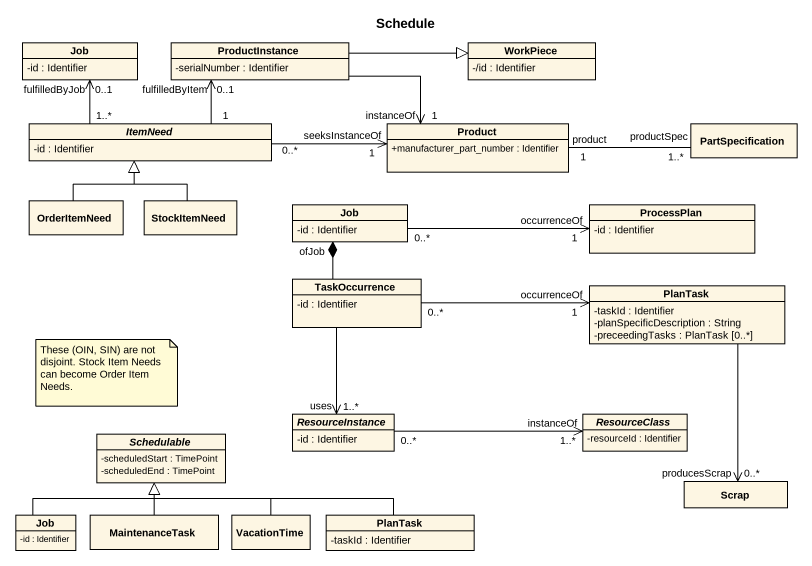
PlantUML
@startuml
title Schedule
hide circle
hide empty members
skinparam classAttributeIconSize 0
class Job {
  -id : Identifier
}
class ProductInstance {
  -serialNumber : Identifier
}
class WorkPiece {
  -/id : Identifier
}
abstract class ItemNeed {
  -id : Identifier
}
class Product {
  +manufacturer_part_number : Identifier
}
class PartSpecification
class OrderItemNeed
class StockItemNeed
class "Job" as Job_2 {
  -id : Identifier
}
class ProcessPlan {
  -id : Identifier
}
class TaskOccurrence {
  -id : Identifier
}
class PlanTask {
  -taskId : Identifier
  -planSpecificDescription : String
  -preceedingTasks : PlanTask [0..*]
}
abstract class ResourceInstance {
  -id : Identifier
}
abstract class ResourceClass {
  -resourceId : Identifier
}
abstract class Schedulable {
  -scheduledStart : TimePoint
  -scheduledEnd : TimePoint
}
class Scrap
class "Job" as Job_3 {
  -id : Identifier
}
class MaintenanceTask
class VacationTime
class "PlanTask" as PlanTask_2 {
  -taskId : Identifier
}
Job "0..1\nfulfilledByJob" <-- "1..*" ItemNeed
ProductInstance -right-|> WorkPiece
ProductInstance "fulfilledByItem\n0..1" <-- "1" ItemNeed
ProductInstance -right-> "instanceOf\n1" Product
ItemNeed "0..*" -right-> "seeksInstanceOf\n1" Product
PartSpecification "productSpec\n1..*" -left- "product\n1" Product
OrderItemNeed -up-|> ItemNeed
StockItemNeed -up-|> ItemNeed
Job_2 "ofJob" *-- TaskOccurrence
ProcessPlan "occurrenceOf\n1" <-left- "0..*" Job_2
TaskOccurrence --> "uses\n1..*" ResourceInstance
PlanTask "occurrenceOf\n1" <-left- "0..*" TaskOccurrence
PlanTask --> "producesScrap\n0..*" Scrap
ResourceInstance "0..*" -right-> "instanceOf\n1..*" ResourceClass
Job_3 -up-|> Schedulable
MaintenanceTask -up-|> Schedulable
VacationTime -up-|> Schedulable
PlanTask_2 -left-|> Schedulable
note as N1
  These (OIN, SIN) are not disjoint. Stock Item Needs can become Order Item Needs.
end note
@enduml
